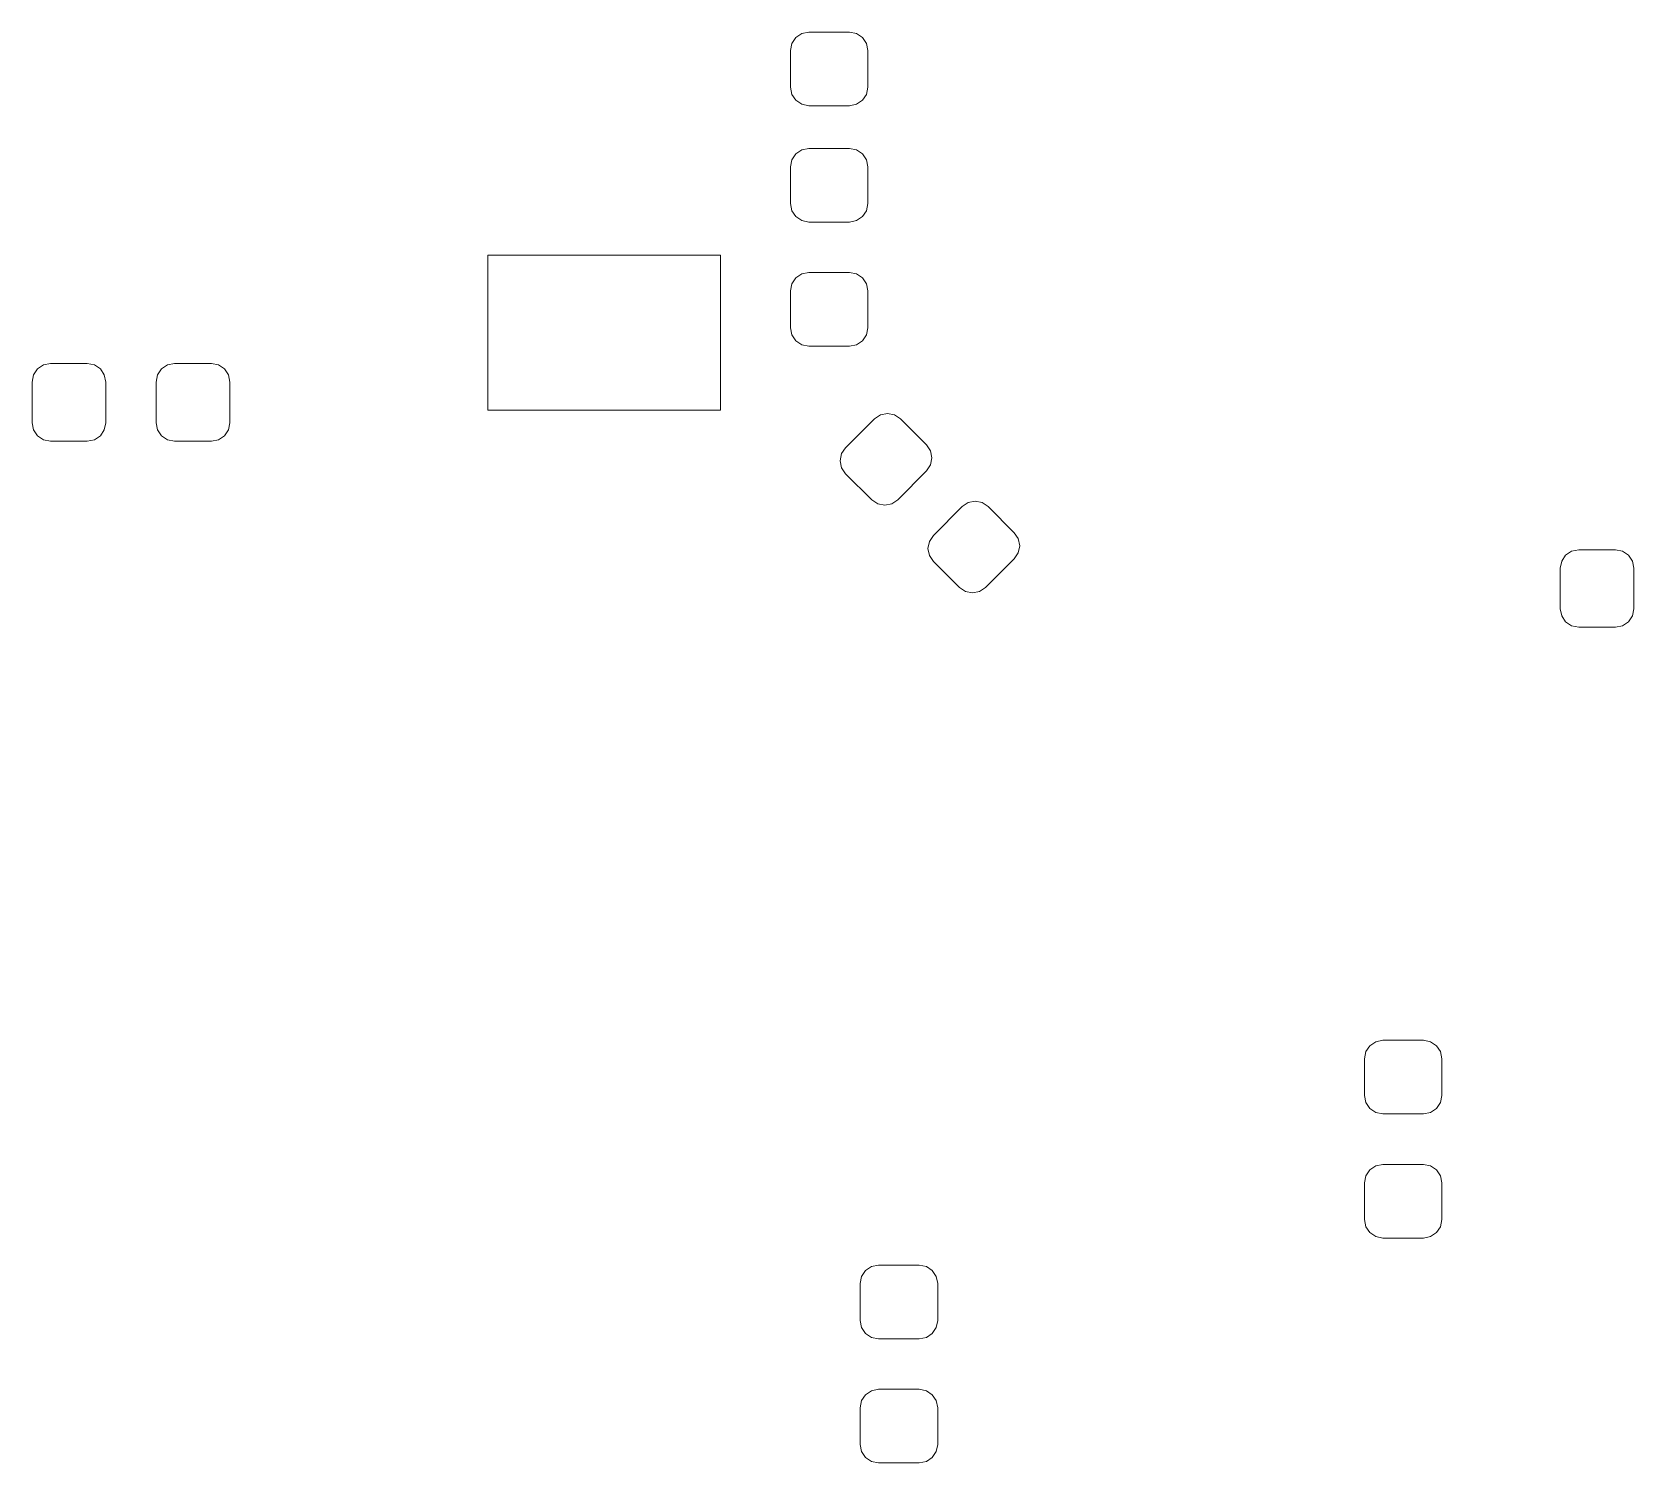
# Model space of a CAD drawing. Header units: millimetres. Extents: x -50 to 46, y -112 to 132.
# Drawn here: x -50.05 to -29.4, y -10.16 to 8.29 of the extents above; entities that cross this region are included whole.
import ezdxf

# ---------------------------------------------------------------- set-up
doc = ezdxf.new("R2010")
doc.units = ezdxf.units.MM
doc.header["$MEASUREMENT"] = 0
doc.layers.add('Layer 1', color=7, linetype='Continuous')

msp = doc.modelspace()

# ---------------------------------------------------------------- linework, layer by layer
at = {"layer": 'Layer 1', "lineweight": 9}
for points, knots in [([(-39.5149, 8.2887), (-39.5149, 8.2887), (-39.424, 8.2706), (-39.424, 8.2706), (-39.424, 8.2706), (-39.424, 8.2706), (-39.347, 8.2191), (-39.347, 8.2191), (-39.347, 8.2191), (-39.347, 8.2191), (-39.2955, 8.1421), (-39.2955, 8.1421), (-39.2955, 8.1421), (-39.2955, 8.1421), (-39.2774, 8.0512), (-39.2774, 8.0512), (-39.2774, 8.0512), (-39.2774, 8.0512), (-39.2774, 7.5762), (-39.2774, 7.5762), (-39.2774, 7.5762), (-39.2774, 7.5762), (-39.2955, 7.4853), (-39.2955, 7.4853), (-39.2955, 7.4853), (-39.2955, 7.4853), (-39.347, 7.4083), (-39.347, 7.4083), (-39.347, 7.4083), (-39.347, 7.4083), (-39.424, 7.3568), (-39.424, 7.3568), (-39.424, 7.3568), (-39.424, 7.3568), (-39.5149, 7.3387), (-39.5149, 7.3387), (-39.5149, 7.3387), (-39.5149, 7.3387), (-40.0399, 7.3387), (-40.0399, 7.3387), (-40.0399, 7.3387), (-40.0399, 7.3387), (-40.1308, 7.3568), (-40.1308, 7.3568), (-40.1308, 7.3568), (-40.1308, 7.3568), (-40.2078, 7.4083), (-40.2078, 7.4083), (-40.2078, 7.4083), (-40.2078, 7.4083), (-40.2593, 7.4853), (-40.2593, 7.4853), (-40.2593, 7.4853), (-40.2593, 7.4853), (-40.2774, 7.5762), (-40.2774, 7.5762), (-40.2774, 7.5762), (-40.2774, 7.5762), (-40.2774, 8.0512), (-40.2774, 8.0512), (-40.2774, 8.0512), (-40.2774, 8.0512), (-40.2593, 8.1421), (-40.2593, 8.1421), (-40.2593, 8.1421), (-40.2593, 8.1421), (-40.2078, 8.2191), (-40.2078, 8.2191), (-40.2078, 8.2191), (-40.2078, 8.2191), (-40.1308, 8.2706), (-40.1308, 8.2706), (-40.1308, 8.2706), (-40.1308, 8.2706), (-40.0399, 8.2887), (-40.0399, 8.2887), (-40.0399, 8.2887), (-40.0399, 8.2887), (-39.5149, 8.2887), (-39.5149, 8.2887)], [0, 0, 0, 0, 0.047619, 0.047619, 0.047619, 0.047619, 0.0952381, 0.0952381, 0.0952381, 0.0952381, 0.1428571, 0.1428571, 0.1428571, 0.1428571, 0.1904762, 0.1904762, 0.1904762, 0.1904762, 0.2380952, 0.2380952, 0.2380952, 0.2380952, 0.2857143, 0.2857143, 0.2857143, 0.2857143, 0.3333333, 0.3333333, 0.3333333, 0.3333333, 0.3809524, 0.3809524, 0.3809524, 0.3809524, 0.4285714, 0.4285714, 0.4285714, 0.4285714, 0.4761905, 0.4761905, 0.4761905, 0.4761905, 0.5238095, 0.5238095, 0.5238095, 0.5238095, 0.5714286, 0.5714286, 0.5714286, 0.5714286, 0.6190476, 0.6190476, 0.6190476, 0.6190476, 0.6666667, 0.6666667, 0.6666667, 0.6666667, 0.7142857, 0.7142857, 0.7142857, 0.7142857, 0.7619048, 0.7619048, 0.7619048, 0.7619048, 0.8095238, 0.8095238, 0.8095238, 0.8095238, 0.8571429, 0.8571429, 0.8571429, 0.8571429, 0.9047619, 0.9047619, 0.9047619, 0.9047619, 1, 1, 1, 1]), ([(-40.0399, 5.8387), (-40.0399, 5.8387), (-40.1308, 5.8568), (-40.1308, 5.8568), (-40.1308, 5.8568), (-40.1308, 5.8568), (-40.2078, 5.9083), (-40.2078, 5.9083), (-40.2078, 5.9083), (-40.2078, 5.9083), (-40.2593, 5.9853), (-40.2593, 5.9853), (-40.2593, 5.9853), (-40.2593, 5.9853), (-40.2774, 6.0762), (-40.2774, 6.0762), (-40.2774, 6.0762), (-40.2774, 6.0762), (-40.2774, 6.5512), (-40.2774, 6.5512), (-40.2774, 6.5512), (-40.2774, 6.5512), (-40.2593, 6.6421), (-40.2593, 6.6421), (-40.2593, 6.6421), (-40.2593, 6.6421), (-40.2078, 6.7191), (-40.2078, 6.7191), (-40.2078, 6.7191), (-40.2078, 6.7191), (-40.1308, 6.7706), (-40.1308, 6.7706), (-40.1308, 6.7706), (-40.1308, 6.7706), (-40.0399, 6.7887), (-40.0399, 6.7887), (-40.0399, 6.7887), (-40.0399, 6.7887), (-39.5149, 6.7887), (-39.5149, 6.7887), (-39.5149, 6.7887), (-39.5149, 6.7887), (-39.424, 6.7706), (-39.424, 6.7706), (-39.424, 6.7706), (-39.424, 6.7706), (-39.347, 6.7191), (-39.347, 6.7191), (-39.347, 6.7191), (-39.347, 6.7191), (-39.2955, 6.6421), (-39.2955, 6.6421), (-39.2955, 6.6421), (-39.2955, 6.6421), (-39.2774, 6.5512), (-39.2774, 6.5512), (-39.2774, 6.5512), (-39.2774, 6.5512), (-39.2774, 6.0762), (-39.2774, 6.0762), (-39.2774, 6.0762), (-39.2774, 6.0762), (-39.2955, 5.9853), (-39.2955, 5.9853), (-39.2955, 5.9853), (-39.2955, 5.9853), (-39.347, 5.9083), (-39.347, 5.9083), (-39.347, 5.9083), (-39.347, 5.9083), (-39.424, 5.8568), (-39.424, 5.8568), (-39.424, 5.8568), (-39.424, 5.8568), (-39.5149, 5.8387), (-39.5149, 5.8387), (-39.5149, 5.8387), (-39.5149, 5.8387), (-40.0399, 5.8387), (-40.0399, 5.8387)], [0, 0, 0, 0, 0.047619, 0.047619, 0.047619, 0.047619, 0.0952381, 0.0952381, 0.0952381, 0.0952381, 0.1428571, 0.1428571, 0.1428571, 0.1428571, 0.1904762, 0.1904762, 0.1904762, 0.1904762, 0.2380952, 0.2380952, 0.2380952, 0.2380952, 0.2857143, 0.2857143, 0.2857143, 0.2857143, 0.3333333, 0.3333333, 0.3333333, 0.3333333, 0.3809524, 0.3809524, 0.3809524, 0.3809524, 0.4285714, 0.4285714, 0.4285714, 0.4285714, 0.4761905, 0.4761905, 0.4761905, 0.4761905, 0.5238095, 0.5238095, 0.5238095, 0.5238095, 0.5714286, 0.5714286, 0.5714286, 0.5714286, 0.6190476, 0.6190476, 0.6190476, 0.6190476, 0.6666667, 0.6666667, 0.6666667, 0.6666667, 0.7142857, 0.7142857, 0.7142857, 0.7142857, 0.7619048, 0.7619048, 0.7619048, 0.7619048, 0.8095238, 0.8095238, 0.8095238, 0.8095238, 0.8571429, 0.8571429, 0.8571429, 0.8571429, 0.9047619, 0.9047619, 0.9047619, 0.9047619, 1, 1, 1, 1]), ([(-44.1774, 5.4137), (-44.1774, 5.4137), (-41.1774, 5.4137), (-41.1774, 5.4137), (-41.1774, 5.4137), (-41.1774, 5.4137), (-41.1774, 3.4137), (-41.1774, 3.4137), (-41.1774, 3.4137), (-41.1774, 3.4137), (-44.1774, 3.4137), (-44.1774, 3.4137), (-44.1774, 3.4137), (-44.1774, 3.4137), (-44.1774, 5.4137), (-44.1774, 5.4137)], [0, 0, 0, 0, 0.2, 0.2, 0.2, 0.2, 0.4, 0.4, 0.4, 0.4, 0.6, 0.6, 0.6, 0.6, 1, 1, 1, 1]), ([(-40.0399, 4.2387), (-40.0399, 4.2387), (-40.1308, 4.2568), (-40.1308, 4.2568), (-40.1308, 4.2568), (-40.1308, 4.2568), (-40.2078, 4.3083), (-40.2078, 4.3083), (-40.2078, 4.3083), (-40.2078, 4.3083), (-40.2593, 4.3853), (-40.2593, 4.3853), (-40.2593, 4.3853), (-40.2593, 4.3853), (-40.2774, 4.4762), (-40.2774, 4.4762), (-40.2774, 4.4762), (-40.2774, 4.4762), (-40.2774, 4.9512), (-40.2774, 4.9512), (-40.2774, 4.9512), (-40.2774, 4.9512), (-40.2593, 5.0421), (-40.2593, 5.0421), (-40.2593, 5.0421), (-40.2593, 5.0421), (-40.2078, 5.1191), (-40.2078, 5.1191), (-40.2078, 5.1191), (-40.2078, 5.1191), (-40.1308, 5.1706), (-40.1308, 5.1706), (-40.1308, 5.1706), (-40.1308, 5.1706), (-40.0399, 5.1887), (-40.0399, 5.1887), (-40.0399, 5.1887), (-40.0399, 5.1887), (-39.5149, 5.1887), (-39.5149, 5.1887), (-39.5149, 5.1887), (-39.5149, 5.1887), (-39.424, 5.1706), (-39.424, 5.1706), (-39.424, 5.1706), (-39.424, 5.1706), (-39.347, 5.1191), (-39.347, 5.1191), (-39.347, 5.1191), (-39.347, 5.1191), (-39.2955, 5.0421), (-39.2955, 5.0421), (-39.2955, 5.0421), (-39.2955, 5.0421), (-39.2774, 4.9512), (-39.2774, 4.9512), (-39.2774, 4.9512), (-39.2774, 4.9512), (-39.2774, 4.4762), (-39.2774, 4.4762), (-39.2774, 4.4762), (-39.2774, 4.4762), (-39.2955, 4.3853), (-39.2955, 4.3853), (-39.2955, 4.3853), (-39.2955, 4.3853), (-39.347, 4.3083), (-39.347, 4.3083), (-39.347, 4.3083), (-39.347, 4.3083), (-39.424, 4.2568), (-39.424, 4.2568), (-39.424, 4.2568), (-39.424, 4.2568), (-39.5149, 4.2387), (-39.5149, 4.2387), (-39.5149, 4.2387), (-39.5149, 4.2387), (-40.0399, 4.2387), (-40.0399, 4.2387)], [0, 0, 0, 0, 0.047619, 0.047619, 0.047619, 0.047619, 0.0952381, 0.0952381, 0.0952381, 0.0952381, 0.1428571, 0.1428571, 0.1428571, 0.1428571, 0.1904762, 0.1904762, 0.1904762, 0.1904762, 0.2380952, 0.2380952, 0.2380952, 0.2380952, 0.2857143, 0.2857143, 0.2857143, 0.2857143, 0.3333333, 0.3333333, 0.3333333, 0.3333333, 0.3809524, 0.3809524, 0.3809524, 0.3809524, 0.4285714, 0.4285714, 0.4285714, 0.4285714, 0.4761905, 0.4761905, 0.4761905, 0.4761905, 0.5238095, 0.5238095, 0.5238095, 0.5238095, 0.5714286, 0.5714286, 0.5714286, 0.5714286, 0.6190476, 0.6190476, 0.6190476, 0.6190476, 0.6666667, 0.6666667, 0.6666667, 0.6666667, 0.7142857, 0.7142857, 0.7142857, 0.7142857, 0.7619048, 0.7619048, 0.7619048, 0.7619048, 0.8095238, 0.8095238, 0.8095238, 0.8095238, 0.8571429, 0.8571429, 0.8571429, 0.8571429, 0.9047619, 0.9047619, 0.9047619, 0.9047619, 1, 1, 1, 1]), ([(-49.1024, 3.2512), (-49.1024, 3.2512), (-49.1205, 3.1603), (-49.1205, 3.1603), (-49.1205, 3.1603), (-49.1205, 3.1603), (-49.172, 3.0833), (-49.172, 3.0833), (-49.172, 3.0833), (-49.172, 3.0833), (-49.249, 3.0318), (-49.249, 3.0318), (-49.249, 3.0318), (-49.249, 3.0318), (-49.3399, 3.0137), (-49.3399, 3.0137), (-49.3399, 3.0137), (-49.3399, 3.0137), (-49.8149, 3.0137), (-49.8149, 3.0137), (-49.8149, 3.0137), (-49.8149, 3.0137), (-49.9058, 3.0318), (-49.9058, 3.0318), (-49.9058, 3.0318), (-49.9058, 3.0318), (-49.9828, 3.0833), (-49.9828, 3.0833), (-49.9828, 3.0833), (-49.9828, 3.0833), (-50.0343, 3.1603), (-50.0343, 3.1603), (-50.0343, 3.1603), (-50.0343, 3.1603), (-50.0524, 3.2512), (-50.0524, 3.2512), (-50.0524, 3.2512), (-50.0524, 3.2512), (-50.0524, 3.7762), (-50.0524, 3.7762), (-50.0524, 3.7762), (-50.0524, 3.7762), (-50.0343, 3.8671), (-50.0343, 3.8671), (-50.0343, 3.8671), (-50.0343, 3.8671), (-49.9828, 3.9441), (-49.9828, 3.9441), (-49.9828, 3.9441), (-49.9828, 3.9441), (-49.9058, 3.9956), (-49.9058, 3.9956), (-49.9058, 3.9956), (-49.9058, 3.9956), (-49.8149, 4.0137), (-49.8149, 4.0137), (-49.8149, 4.0137), (-49.8149, 4.0137), (-49.3399, 4.0137), (-49.3399, 4.0137), (-49.3399, 4.0137), (-49.3399, 4.0137), (-49.249, 3.9956), (-49.249, 3.9956), (-49.249, 3.9956), (-49.249, 3.9956), (-49.172, 3.9441), (-49.172, 3.9441), (-49.172, 3.9441), (-49.172, 3.9441), (-49.1205, 3.8671), (-49.1205, 3.8671), (-49.1205, 3.8671), (-49.1205, 3.8671), (-49.1024, 3.7762), (-49.1024, 3.7762), (-49.1024, 3.7762), (-49.1024, 3.7762), (-49.1024, 3.2512), (-49.1024, 3.2512)], [0, 0, 0, 0, 0.047619, 0.047619, 0.047619, 0.047619, 0.0952381, 0.0952381, 0.0952381, 0.0952381, 0.1428571, 0.1428571, 0.1428571, 0.1428571, 0.1904762, 0.1904762, 0.1904762, 0.1904762, 0.2380952, 0.2380952, 0.2380952, 0.2380952, 0.2857143, 0.2857143, 0.2857143, 0.2857143, 0.3333333, 0.3333333, 0.3333333, 0.3333333, 0.3809524, 0.3809524, 0.3809524, 0.3809524, 0.4285714, 0.4285714, 0.4285714, 0.4285714, 0.4761905, 0.4761905, 0.4761905, 0.4761905, 0.5238095, 0.5238095, 0.5238095, 0.5238095, 0.5714286, 0.5714286, 0.5714286, 0.5714286, 0.6190476, 0.6190476, 0.6190476, 0.6190476, 0.6666667, 0.6666667, 0.6666667, 0.6666667, 0.7142857, 0.7142857, 0.7142857, 0.7142857, 0.7619048, 0.7619048, 0.7619048, 0.7619048, 0.8095238, 0.8095238, 0.8095238, 0.8095238, 0.8571429, 0.8571429, 0.8571429, 0.8571429, 0.9047619, 0.9047619, 0.9047619, 0.9047619, 1, 1, 1, 1]), ([(-47.5024, 3.2512), (-47.5024, 3.2512), (-47.5205, 3.1603), (-47.5205, 3.1603), (-47.5205, 3.1603), (-47.5205, 3.1603), (-47.572, 3.0833), (-47.572, 3.0833), (-47.572, 3.0833), (-47.572, 3.0833), (-47.649, 3.0318), (-47.649, 3.0318), (-47.649, 3.0318), (-47.649, 3.0318), (-47.7399, 3.0137), (-47.7399, 3.0137), (-47.7399, 3.0137), (-47.7399, 3.0137), (-48.2149, 3.0137), (-48.2149, 3.0137), (-48.2149, 3.0137), (-48.2149, 3.0137), (-48.3058, 3.0318), (-48.3058, 3.0318), (-48.3058, 3.0318), (-48.3058, 3.0318), (-48.3828, 3.0833), (-48.3828, 3.0833), (-48.3828, 3.0833), (-48.3828, 3.0833), (-48.4343, 3.1603), (-48.4343, 3.1603), (-48.4343, 3.1603), (-48.4343, 3.1603), (-48.4524, 3.2512), (-48.4524, 3.2512), (-48.4524, 3.2512), (-48.4524, 3.2512), (-48.4524, 3.7762), (-48.4524, 3.7762), (-48.4524, 3.7762), (-48.4524, 3.7762), (-48.4343, 3.8671), (-48.4343, 3.8671), (-48.4343, 3.8671), (-48.4343, 3.8671), (-48.3828, 3.9441), (-48.3828, 3.9441), (-48.3828, 3.9441), (-48.3828, 3.9441), (-48.3058, 3.9956), (-48.3058, 3.9956), (-48.3058, 3.9956), (-48.3058, 3.9956), (-48.2149, 4.0137), (-48.2149, 4.0137), (-48.2149, 4.0137), (-48.2149, 4.0137), (-47.7399, 4.0137), (-47.7399, 4.0137), (-47.7399, 4.0137), (-47.7399, 4.0137), (-47.649, 3.9956), (-47.649, 3.9956), (-47.649, 3.9956), (-47.649, 3.9956), (-47.572, 3.9441), (-47.572, 3.9441), (-47.572, 3.9441), (-47.572, 3.9441), (-47.5205, 3.8671), (-47.5205, 3.8671), (-47.5205, 3.8671), (-47.5205, 3.8671), (-47.5024, 3.7762), (-47.5024, 3.7762), (-47.5024, 3.7762), (-47.5024, 3.7762), (-47.5024, 3.2512), (-47.5024, 3.2512)], [0, 0, 0, 0, 0.047619, 0.047619, 0.047619, 0.047619, 0.0952381, 0.0952381, 0.0952381, 0.0952381, 0.1428571, 0.1428571, 0.1428571, 0.1428571, 0.1904762, 0.1904762, 0.1904762, 0.1904762, 0.2380952, 0.2380952, 0.2380952, 0.2380952, 0.2857143, 0.2857143, 0.2857143, 0.2857143, 0.3333333, 0.3333333, 0.3333333, 0.3333333, 0.3809524, 0.3809524, 0.3809524, 0.3809524, 0.4285714, 0.4285714, 0.4285714, 0.4285714, 0.4761905, 0.4761905, 0.4761905, 0.4761905, 0.5238095, 0.5238095, 0.5238095, 0.5238095, 0.5714286, 0.5714286, 0.5714286, 0.5714286, 0.6190476, 0.6190476, 0.6190476, 0.6190476, 0.6666667, 0.6666667, 0.6666667, 0.6666667, 0.7142857, 0.7142857, 0.7142857, 0.7142857, 0.7619048, 0.7619048, 0.7619048, 0.7619048, 0.8095238, 0.8095238, 0.8095238, 0.8095238, 0.8571429, 0.8571429, 0.8571429, 0.8571429, 0.9047619, 0.9047619, 0.9047619, 0.9047619, 1, 1, 1, 1]), ([(-39.1933, 3.3009), (-39.1933, 3.3009), (-39.1163, 3.3524), (-39.1163, 3.3524), (-39.1163, 3.3524), (-39.1163, 3.3524), (-39.0254, 3.3704), (-39.0254, 3.3704), (-39.0254, 3.3704), (-39.0254, 3.3704), (-38.9345, 3.3524), (-38.9345, 3.3524), (-38.9345, 3.3524), (-38.9345, 3.3524), (-38.8575, 3.3009), (-38.8575, 3.3009), (-38.8575, 3.3009), (-38.8575, 3.3009), (-38.5216, 2.965), (-38.5216, 2.965), (-38.5216, 2.965), (-38.5216, 2.965), (-38.4701, 2.888), (-38.4701, 2.888), (-38.4701, 2.888), (-38.4701, 2.888), (-38.452, 2.7971), (-38.452, 2.7971), (-38.452, 2.7971), (-38.452, 2.7971), (-38.4701, 2.7062), (-38.4701, 2.7062), (-38.4701, 2.7062), (-38.4701, 2.7062), (-38.5216, 2.6291), (-38.5216, 2.6291), (-38.5216, 2.6291), (-38.5216, 2.6291), (-38.8928, 2.2579), (-38.8928, 2.2579), (-38.8928, 2.2579), (-38.8928, 2.2579), (-38.9699, 2.2064), (-38.9699, 2.2064), (-38.9699, 2.2064), (-38.9699, 2.2064), (-39.0608, 2.1883), (-39.0608, 2.1883), (-39.0608, 2.1883), (-39.0608, 2.1883), (-39.1516, 2.2064), (-39.1516, 2.2064), (-39.1516, 2.2064), (-39.1516, 2.2064), (-39.2287, 2.2579), (-39.2287, 2.2579), (-39.2287, 2.2579), (-39.2287, 2.2579), (-39.5646, 2.5938), (-39.5646, 2.5938), (-39.5646, 2.5938), (-39.5646, 2.5938), (-39.6161, 2.6708), (-39.6161, 2.6708), (-39.6161, 2.6708), (-39.6161, 2.6708), (-39.6341, 2.7617), (-39.6341, 2.7617), (-39.6341, 2.7617), (-39.6341, 2.7617), (-39.6161, 2.8526), (-39.6161, 2.8526), (-39.6161, 2.8526), (-39.6161, 2.8526), (-39.5646, 2.9296), (-39.5646, 2.9296), (-39.5646, 2.9296), (-39.5646, 2.9296), (-39.1933, 3.3009), (-39.1933, 3.3009)], [0, 0, 0, 0, 0.047619, 0.047619, 0.047619, 0.047619, 0.0952381, 0.0952381, 0.0952381, 0.0952381, 0.1428571, 0.1428571, 0.1428571, 0.1428571, 0.1904762, 0.1904762, 0.1904762, 0.1904762, 0.2380952, 0.2380952, 0.2380952, 0.2380952, 0.2857143, 0.2857143, 0.2857143, 0.2857143, 0.3333333, 0.3333333, 0.3333333, 0.3333333, 0.3809524, 0.3809524, 0.3809524, 0.3809524, 0.4285714, 0.4285714, 0.4285714, 0.4285714, 0.4761905, 0.4761905, 0.4761905, 0.4761905, 0.5238095, 0.5238095, 0.5238095, 0.5238095, 0.5714286, 0.5714286, 0.5714286, 0.5714286, 0.6190476, 0.6190476, 0.6190476, 0.6190476, 0.6666667, 0.6666667, 0.6666667, 0.6666667, 0.7142857, 0.7142857, 0.7142857, 0.7142857, 0.7619048, 0.7619048, 0.7619048, 0.7619048, 0.8095238, 0.8095238, 0.8095238, 0.8095238, 0.8571429, 0.8571429, 0.8571429, 0.8571429, 0.9047619, 0.9047619, 0.9047619, 0.9047619, 1, 1, 1, 1]), ([(-38.062, 2.1695), (-38.062, 2.1695), (-37.9849, 2.221), (-37.9849, 2.221), (-37.9849, 2.221), (-37.9849, 2.221), (-37.894, 2.2391), (-37.894, 2.2391), (-37.894, 2.2391), (-37.894, 2.2391), (-37.8031, 2.221), (-37.8031, 2.221), (-37.8031, 2.221), (-37.8031, 2.221), (-37.7261, 2.1695), (-37.7261, 2.1695), (-37.7261, 2.1695), (-37.7261, 2.1695), (-37.3902, 1.8336), (-37.3902, 1.8336), (-37.3902, 1.8336), (-37.3902, 1.8336), (-37.3387, 1.7566), (-37.3387, 1.7566), (-37.3387, 1.7566), (-37.3387, 1.7566), (-37.3207, 1.6657), (-37.3207, 1.6657), (-37.3207, 1.6657), (-37.3207, 1.6657), (-37.3387, 1.5748), (-37.3387, 1.5748), (-37.3387, 1.5748), (-37.3387, 1.5748), (-37.3902, 1.4978), (-37.3902, 1.4978), (-37.3902, 1.4978), (-37.3902, 1.4978), (-37.7615, 1.1265), (-37.7615, 1.1265), (-37.7615, 1.1265), (-37.7615, 1.1265), (-37.8385, 1.075), (-37.8385, 1.075), (-37.8385, 1.075), (-37.8385, 1.075), (-37.9294, 1.057), (-37.9294, 1.057), (-37.9294, 1.057), (-37.9294, 1.057), (-38.0203, 1.075), (-38.0203, 1.075), (-38.0203, 1.075), (-38.0203, 1.075), (-38.0973, 1.1265), (-38.0973, 1.1265), (-38.0973, 1.1265), (-38.0973, 1.1265), (-38.4332, 1.4624), (-38.4332, 1.4624), (-38.4332, 1.4624), (-38.4332, 1.4624), (-38.4847, 1.5394), (-38.4847, 1.5394), (-38.4847, 1.5394), (-38.4847, 1.5394), (-38.5028, 1.6303), (-38.5028, 1.6303), (-38.5028, 1.6303), (-38.5028, 1.6303), (-38.4847, 1.7212), (-38.4847, 1.7212), (-38.4847, 1.7212), (-38.4847, 1.7212), (-38.4332, 1.7983), (-38.4332, 1.7983), (-38.4332, 1.7983), (-38.4332, 1.7983), (-38.062, 2.1695), (-38.062, 2.1695)], [0, 0, 0, 0, 0.047619, 0.047619, 0.047619, 0.047619, 0.0952381, 0.0952381, 0.0952381, 0.0952381, 0.1428571, 0.1428571, 0.1428571, 0.1428571, 0.1904762, 0.1904762, 0.1904762, 0.1904762, 0.2380952, 0.2380952, 0.2380952, 0.2380952, 0.2857143, 0.2857143, 0.2857143, 0.2857143, 0.3333333, 0.3333333, 0.3333333, 0.3333333, 0.3809524, 0.3809524, 0.3809524, 0.3809524, 0.4285714, 0.4285714, 0.4285714, 0.4285714, 0.4761905, 0.4761905, 0.4761905, 0.4761905, 0.5238095, 0.5238095, 0.5238095, 0.5238095, 0.5714286, 0.5714286, 0.5714286, 0.5714286, 0.6190476, 0.6190476, 0.6190476, 0.6190476, 0.6666667, 0.6666667, 0.6666667, 0.6666667, 0.7142857, 0.7142857, 0.7142857, 0.7142857, 0.7619048, 0.7619048, 0.7619048, 0.7619048, 0.8095238, 0.8095238, 0.8095238, 0.8095238, 0.8571429, 0.8571429, 0.8571429, 0.8571429, 0.9047619, 0.9047619, 0.9047619, 0.9047619, 1, 1, 1, 1]), ([(-30.3524, 1.3762), (-30.3524, 1.3762), (-30.3343, 1.4671), (-30.3343, 1.4671), (-30.3343, 1.4671), (-30.3343, 1.4671), (-30.2828, 1.5441), (-30.2828, 1.5441), (-30.2828, 1.5441), (-30.2828, 1.5441), (-30.2058, 1.5956), (-30.2058, 1.5956), (-30.2058, 1.5956), (-30.2058, 1.5956), (-30.1149, 1.6137), (-30.1149, 1.6137), (-30.1149, 1.6137), (-30.1149, 1.6137), (-29.6399, 1.6137), (-29.6399, 1.6137), (-29.6399, 1.6137), (-29.6399, 1.6137), (-29.549, 1.5956), (-29.549, 1.5956), (-29.549, 1.5956), (-29.549, 1.5956), (-29.472, 1.5441), (-29.472, 1.5441), (-29.472, 1.5441), (-29.472, 1.5441), (-29.4205, 1.4671), (-29.4205, 1.4671), (-29.4205, 1.4671), (-29.4205, 1.4671), (-29.4024, 1.3762), (-29.4024, 1.3762), (-29.4024, 1.3762), (-29.4024, 1.3762), (-29.4024, 0.8512), (-29.4024, 0.8512), (-29.4024, 0.8512), (-29.4024, 0.8512), (-29.4205, 0.7603), (-29.4205, 0.7603), (-29.4205, 0.7603), (-29.4205, 0.7603), (-29.472, 0.6833), (-29.472, 0.6833), (-29.472, 0.6833), (-29.472, 0.6833), (-29.549, 0.6318), (-29.549, 0.6318), (-29.549, 0.6318), (-29.549, 0.6318), (-29.6399, 0.6137), (-29.6399, 0.6137), (-29.6399, 0.6137), (-29.6399, 0.6137), (-30.1149, 0.6137), (-30.1149, 0.6137), (-30.1149, 0.6137), (-30.1149, 0.6137), (-30.2058, 0.6318), (-30.2058, 0.6318), (-30.2058, 0.6318), (-30.2058, 0.6318), (-30.2828, 0.6833), (-30.2828, 0.6833), (-30.2828, 0.6833), (-30.2828, 0.6833), (-30.3343, 0.7603), (-30.3343, 0.7603), (-30.3343, 0.7603), (-30.3343, 0.7603), (-30.3524, 0.8512), (-30.3524, 0.8512), (-30.3524, 0.8512), (-30.3524, 0.8512), (-30.3524, 1.3762), (-30.3524, 1.3762)], [0, 0, 0, 0, 0.047619, 0.047619, 0.047619, 0.047619, 0.0952381, 0.0952381, 0.0952381, 0.0952381, 0.1428571, 0.1428571, 0.1428571, 0.1428571, 0.1904762, 0.1904762, 0.1904762, 0.1904762, 0.2380952, 0.2380952, 0.2380952, 0.2380952, 0.2857143, 0.2857143, 0.2857143, 0.2857143, 0.3333333, 0.3333333, 0.3333333, 0.3333333, 0.3809524, 0.3809524, 0.3809524, 0.3809524, 0.4285714, 0.4285714, 0.4285714, 0.4285714, 0.4761905, 0.4761905, 0.4761905, 0.4761905, 0.5238095, 0.5238095, 0.5238095, 0.5238095, 0.5714286, 0.5714286, 0.5714286, 0.5714286, 0.6190476, 0.6190476, 0.6190476, 0.6190476, 0.6666667, 0.6666667, 0.6666667, 0.6666667, 0.7142857, 0.7142857, 0.7142857, 0.7142857, 0.7619048, 0.7619048, 0.7619048, 0.7619048, 0.8095238, 0.8095238, 0.8095238, 0.8095238, 0.8571429, 0.8571429, 0.8571429, 0.8571429, 0.9047619, 0.9047619, 0.9047619, 0.9047619, 1, 1, 1, 1]), ([(-32.1149, -4.7113), (-32.1149, -4.7113), (-32.024, -4.7294), (-32.024, -4.7294), (-32.024, -4.7294), (-32.024, -4.7294), (-31.947, -4.7809), (-31.947, -4.7809), (-31.947, -4.7809), (-31.947, -4.7809), (-31.8955, -4.8579), (-31.8955, -4.8579), (-31.8955, -4.8579), (-31.8955, -4.8579), (-31.8774, -4.9488), (-31.8774, -4.9488), (-31.8774, -4.9488), (-31.8774, -4.9488), (-31.8774, -5.4238), (-31.8774, -5.4238), (-31.8774, -5.4238), (-31.8774, -5.4238), (-31.8955, -5.5147), (-31.8955, -5.5147), (-31.8955, -5.5147), (-31.8955, -5.5147), (-31.947, -5.5917), (-31.947, -5.5917), (-31.947, -5.5917), (-31.947, -5.5917), (-32.024, -5.6432), (-32.024, -5.6432), (-32.024, -5.6432), (-32.024, -5.6432), (-32.1149, -5.6613), (-32.1149, -5.6613), (-32.1149, -5.6613), (-32.1149, -5.6613), (-32.6399, -5.6613), (-32.6399, -5.6613), (-32.6399, -5.6613), (-32.6399, -5.6613), (-32.7308, -5.6432), (-32.7308, -5.6432), (-32.7308, -5.6432), (-32.7308, -5.6432), (-32.8078, -5.5917), (-32.8078, -5.5917), (-32.8078, -5.5917), (-32.8078, -5.5917), (-32.8593, -5.5147), (-32.8593, -5.5147), (-32.8593, -5.5147), (-32.8593, -5.5147), (-32.8774, -5.4238), (-32.8774, -5.4238), (-32.8774, -5.4238), (-32.8774, -5.4238), (-32.8774, -4.9488), (-32.8774, -4.9488), (-32.8774, -4.9488), (-32.8774, -4.9488), (-32.8593, -4.8579), (-32.8593, -4.8579), (-32.8593, -4.8579), (-32.8593, -4.8579), (-32.8078, -4.7809), (-32.8078, -4.7809), (-32.8078, -4.7809), (-32.8078, -4.7809), (-32.7308, -4.7294), (-32.7308, -4.7294), (-32.7308, -4.7294), (-32.7308, -4.7294), (-32.6399, -4.7113), (-32.6399, -4.7113), (-32.6399, -4.7113), (-32.6399, -4.7113), (-32.1149, -4.7113), (-32.1149, -4.7113)], [0, 0, 0, 0, 0.047619, 0.047619, 0.047619, 0.047619, 0.0952381, 0.0952381, 0.0952381, 0.0952381, 0.1428571, 0.1428571, 0.1428571, 0.1428571, 0.1904762, 0.1904762, 0.1904762, 0.1904762, 0.2380952, 0.2380952, 0.2380952, 0.2380952, 0.2857143, 0.2857143, 0.2857143, 0.2857143, 0.3333333, 0.3333333, 0.3333333, 0.3333333, 0.3809524, 0.3809524, 0.3809524, 0.3809524, 0.4285714, 0.4285714, 0.4285714, 0.4285714, 0.4761905, 0.4761905, 0.4761905, 0.4761905, 0.5238095, 0.5238095, 0.5238095, 0.5238095, 0.5714286, 0.5714286, 0.5714286, 0.5714286, 0.6190476, 0.6190476, 0.6190476, 0.6190476, 0.6666667, 0.6666667, 0.6666667, 0.6666667, 0.7142857, 0.7142857, 0.7142857, 0.7142857, 0.7619048, 0.7619048, 0.7619048, 0.7619048, 0.8095238, 0.8095238, 0.8095238, 0.8095238, 0.8571429, 0.8571429, 0.8571429, 0.8571429, 0.9047619, 0.9047619, 0.9047619, 0.9047619, 1, 1, 1, 1]), ([(-32.1149, -6.3113), (-32.1149, -6.3113), (-32.024, -6.3294), (-32.024, -6.3294), (-32.024, -6.3294), (-32.024, -6.3294), (-31.947, -6.3809), (-31.947, -6.3809), (-31.947, -6.3809), (-31.947, -6.3809), (-31.8955, -6.4579), (-31.8955, -6.4579), (-31.8955, -6.4579), (-31.8955, -6.4579), (-31.8774, -6.5488), (-31.8774, -6.5488), (-31.8774, -6.5488), (-31.8774, -6.5488), (-31.8774, -7.0238), (-31.8774, -7.0238), (-31.8774, -7.0238), (-31.8774, -7.0238), (-31.8955, -7.1147), (-31.8955, -7.1147), (-31.8955, -7.1147), (-31.8955, -7.1147), (-31.947, -7.1917), (-31.947, -7.1917), (-31.947, -7.1917), (-31.947, -7.1917), (-32.024, -7.2432), (-32.024, -7.2432), (-32.024, -7.2432), (-32.024, -7.2432), (-32.1149, -7.2613), (-32.1149, -7.2613), (-32.1149, -7.2613), (-32.1149, -7.2613), (-32.6399, -7.2613), (-32.6399, -7.2613), (-32.6399, -7.2613), (-32.6399, -7.2613), (-32.7308, -7.2432), (-32.7308, -7.2432), (-32.7308, -7.2432), (-32.7308, -7.2432), (-32.8078, -7.1917), (-32.8078, -7.1917), (-32.8078, -7.1917), (-32.8078, -7.1917), (-32.8593, -7.1147), (-32.8593, -7.1147), (-32.8593, -7.1147), (-32.8593, -7.1147), (-32.8774, -7.0238), (-32.8774, -7.0238), (-32.8774, -7.0238), (-32.8774, -7.0238), (-32.8774, -6.5488), (-32.8774, -6.5488), (-32.8774, -6.5488), (-32.8774, -6.5488), (-32.8593, -6.4579), (-32.8593, -6.4579), (-32.8593, -6.4579), (-32.8593, -6.4579), (-32.8078, -6.3809), (-32.8078, -6.3809), (-32.8078, -6.3809), (-32.8078, -6.3809), (-32.7308, -6.3294), (-32.7308, -6.3294), (-32.7308, -6.3294), (-32.7308, -6.3294), (-32.6399, -6.3113), (-32.6399, -6.3113), (-32.6399, -6.3113), (-32.6399, -6.3113), (-32.1149, -6.3113), (-32.1149, -6.3113)], [0, 0, 0, 0, 0.047619, 0.047619, 0.047619, 0.047619, 0.0952381, 0.0952381, 0.0952381, 0.0952381, 0.1428571, 0.1428571, 0.1428571, 0.1428571, 0.1904762, 0.1904762, 0.1904762, 0.1904762, 0.2380952, 0.2380952, 0.2380952, 0.2380952, 0.2857143, 0.2857143, 0.2857143, 0.2857143, 0.3333333, 0.3333333, 0.3333333, 0.3333333, 0.3809524, 0.3809524, 0.3809524, 0.3809524, 0.4285714, 0.4285714, 0.4285714, 0.4285714, 0.4761905, 0.4761905, 0.4761905, 0.4761905, 0.5238095, 0.5238095, 0.5238095, 0.5238095, 0.5714286, 0.5714286, 0.5714286, 0.5714286, 0.6190476, 0.6190476, 0.6190476, 0.6190476, 0.6666667, 0.6666667, 0.6666667, 0.6666667, 0.7142857, 0.7142857, 0.7142857, 0.7142857, 0.7619048, 0.7619048, 0.7619048, 0.7619048, 0.8095238, 0.8095238, 0.8095238, 0.8095238, 0.8571429, 0.8571429, 0.8571429, 0.8571429, 0.9047619, 0.9047619, 0.9047619, 0.9047619, 1, 1, 1, 1]), ([(-38.6149, -7.6113), (-38.6149, -7.6113), (-38.524, -7.6294), (-38.524, -7.6294), (-38.524, -7.6294), (-38.524, -7.6294), (-38.447, -7.6809), (-38.447, -7.6809), (-38.447, -7.6809), (-38.447, -7.6809), (-38.3955, -7.7579), (-38.3955, -7.7579), (-38.3955, -7.7579), (-38.3955, -7.7579), (-38.3774, -7.8488), (-38.3774, -7.8488), (-38.3774, -7.8488), (-38.3774, -7.8488), (-38.3774, -8.3238), (-38.3774, -8.3238), (-38.3774, -8.3238), (-38.3774, -8.3238), (-38.3955, -8.4147), (-38.3955, -8.4147), (-38.3955, -8.4147), (-38.3955, -8.4147), (-38.447, -8.4917), (-38.447, -8.4917), (-38.447, -8.4917), (-38.447, -8.4917), (-38.524, -8.5432), (-38.524, -8.5432), (-38.524, -8.5432), (-38.524, -8.5432), (-38.6149, -8.5613), (-38.6149, -8.5613), (-38.6149, -8.5613), (-38.6149, -8.5613), (-39.1399, -8.5613), (-39.1399, -8.5613), (-39.1399, -8.5613), (-39.1399, -8.5613), (-39.2308, -8.5432), (-39.2308, -8.5432), (-39.2308, -8.5432), (-39.2308, -8.5432), (-39.3078, -8.4917), (-39.3078, -8.4917), (-39.3078, -8.4917), (-39.3078, -8.4917), (-39.3593, -8.4147), (-39.3593, -8.4147), (-39.3593, -8.4147), (-39.3593, -8.4147), (-39.3774, -8.3238), (-39.3774, -8.3238), (-39.3774, -8.3238), (-39.3774, -8.3238), (-39.3774, -7.8488), (-39.3774, -7.8488), (-39.3774, -7.8488), (-39.3774, -7.8488), (-39.3593, -7.7579), (-39.3593, -7.7579), (-39.3593, -7.7579), (-39.3593, -7.7579), (-39.3078, -7.6809), (-39.3078, -7.6809), (-39.3078, -7.6809), (-39.3078, -7.6809), (-39.2308, -7.6294), (-39.2308, -7.6294), (-39.2308, -7.6294), (-39.2308, -7.6294), (-39.1399, -7.6113), (-39.1399, -7.6113), (-39.1399, -7.6113), (-39.1399, -7.6113), (-38.6149, -7.6113), (-38.6149, -7.6113)], [0, 0, 0, 0, 0.047619, 0.047619, 0.047619, 0.047619, 0.0952381, 0.0952381, 0.0952381, 0.0952381, 0.1428571, 0.1428571, 0.1428571, 0.1428571, 0.1904762, 0.1904762, 0.1904762, 0.1904762, 0.2380952, 0.2380952, 0.2380952, 0.2380952, 0.2857143, 0.2857143, 0.2857143, 0.2857143, 0.3333333, 0.3333333, 0.3333333, 0.3333333, 0.3809524, 0.3809524, 0.3809524, 0.3809524, 0.4285714, 0.4285714, 0.4285714, 0.4285714, 0.4761905, 0.4761905, 0.4761905, 0.4761905, 0.5238095, 0.5238095, 0.5238095, 0.5238095, 0.5714286, 0.5714286, 0.5714286, 0.5714286, 0.6190476, 0.6190476, 0.6190476, 0.6190476, 0.6666667, 0.6666667, 0.6666667, 0.6666667, 0.7142857, 0.7142857, 0.7142857, 0.7142857, 0.7619048, 0.7619048, 0.7619048, 0.7619048, 0.8095238, 0.8095238, 0.8095238, 0.8095238, 0.8571429, 0.8571429, 0.8571429, 0.8571429, 0.9047619, 0.9047619, 0.9047619, 0.9047619, 1, 1, 1, 1]), ([(-38.6149, -9.2113), (-38.6149, -9.2113), (-38.524, -9.2294), (-38.524, -9.2294), (-38.524, -9.2294), (-38.524, -9.2294), (-38.447, -9.2809), (-38.447, -9.2809), (-38.447, -9.2809), (-38.447, -9.2809), (-38.3955, -9.3579), (-38.3955, -9.3579), (-38.3955, -9.3579), (-38.3955, -9.3579), (-38.3774, -9.4488), (-38.3774, -9.4488), (-38.3774, -9.4488), (-38.3774, -9.4488), (-38.3774, -9.9238), (-38.3774, -9.9238), (-38.3774, -9.9238), (-38.3774, -9.9238), (-38.3955, -10.0147), (-38.3955, -10.0147), (-38.3955, -10.0147), (-38.3955, -10.0147), (-38.447, -10.0917), (-38.447, -10.0917), (-38.447, -10.0917), (-38.447, -10.0917), (-38.524, -10.1432), (-38.524, -10.1432), (-38.524, -10.1432), (-38.524, -10.1432), (-38.6149, -10.1613), (-38.6149, -10.1613), (-38.6149, -10.1613), (-38.6149, -10.1613), (-39.1399, -10.1613), (-39.1399, -10.1613), (-39.1399, -10.1613), (-39.1399, -10.1613), (-39.2308, -10.1432), (-39.2308, -10.1432), (-39.2308, -10.1432), (-39.2308, -10.1432), (-39.3078, -10.0917), (-39.3078, -10.0917), (-39.3078, -10.0917), (-39.3078, -10.0917), (-39.3593, -10.0147), (-39.3593, -10.0147), (-39.3593, -10.0147), (-39.3593, -10.0147), (-39.3774, -9.9238), (-39.3774, -9.9238), (-39.3774, -9.9238), (-39.3774, -9.9238), (-39.3774, -9.4488), (-39.3774, -9.4488), (-39.3774, -9.4488), (-39.3774, -9.4488), (-39.3593, -9.3579), (-39.3593, -9.3579), (-39.3593, -9.3579), (-39.3593, -9.3579), (-39.3078, -9.2809), (-39.3078, -9.2809), (-39.3078, -9.2809), (-39.3078, -9.2809), (-39.2308, -9.2294), (-39.2308, -9.2294), (-39.2308, -9.2294), (-39.2308, -9.2294), (-39.1399, -9.2113), (-39.1399, -9.2113), (-39.1399, -9.2113), (-39.1399, -9.2113), (-38.6149, -9.2113), (-38.6149, -9.2113)], [0, 0, 0, 0, 0.047619, 0.047619, 0.047619, 0.047619, 0.0952381, 0.0952381, 0.0952381, 0.0952381, 0.1428571, 0.1428571, 0.1428571, 0.1428571, 0.1904762, 0.1904762, 0.1904762, 0.1904762, 0.2380952, 0.2380952, 0.2380952, 0.2380952, 0.2857143, 0.2857143, 0.2857143, 0.2857143, 0.3333333, 0.3333333, 0.3333333, 0.3333333, 0.3809524, 0.3809524, 0.3809524, 0.3809524, 0.4285714, 0.4285714, 0.4285714, 0.4285714, 0.4761905, 0.4761905, 0.4761905, 0.4761905, 0.5238095, 0.5238095, 0.5238095, 0.5238095, 0.5714286, 0.5714286, 0.5714286, 0.5714286, 0.6190476, 0.6190476, 0.6190476, 0.6190476, 0.6666667, 0.6666667, 0.6666667, 0.6666667, 0.7142857, 0.7142857, 0.7142857, 0.7142857, 0.7619048, 0.7619048, 0.7619048, 0.7619048, 0.8095238, 0.8095238, 0.8095238, 0.8095238, 0.8571429, 0.8571429, 0.8571429, 0.8571429, 0.9047619, 0.9047619, 0.9047619, 0.9047619, 1, 1, 1, 1])]:
    msp.add_open_spline(points, degree=3, knots=knots, dxfattribs=at)

doc.saveas('drawing.dxf')
